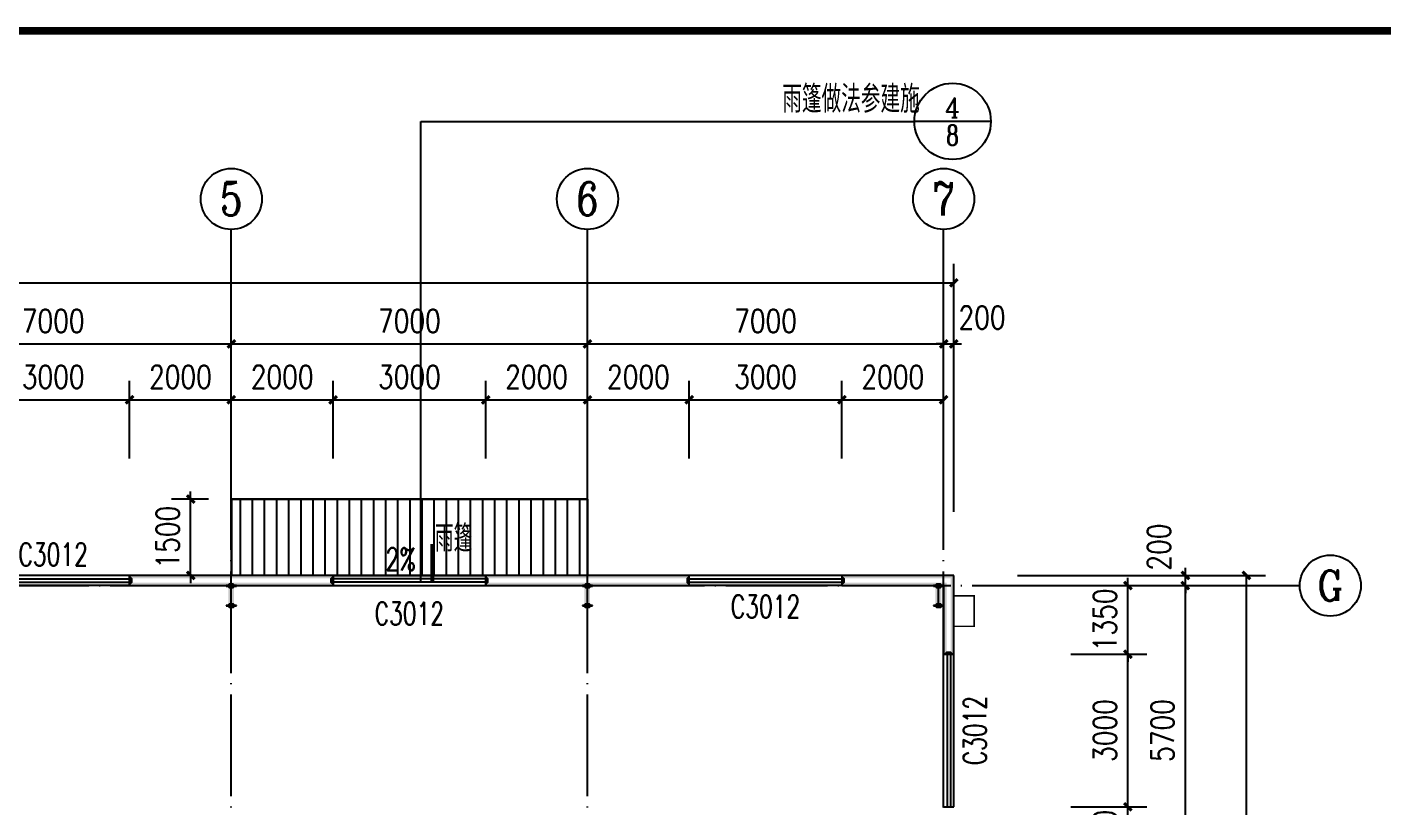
# Model space of a CAD drawing. Extents: x -21908402 to 2004492, y 83987 to 5079726.
# Drawn here: x 1857278 to 1883923, y 319235 to 334562 of the extents above; entities that cross this region are included whole.
import ezdxf
from ezdxf.enums import TextEntityAlignment as Align

# ---------------------------------------------------------------- set-up
doc = ezdxf.new("R2010")
doc.units = 0
doc.header["$LTSCALE"] = 1000
doc.linetypes.add('DOTE', pattern=[2.42, 2, -0.2, 0.02, -0.2])
doc.layers.get('0').update_dxf_attribs({"linetype": 'CONTINUOUS'})
doc.layers.get('DEFPOINTS').update_dxf_attribs({"linetype": 'CONTINUOUS'})
for name, color, linetype in [('AXIS', 3, 'CONTINUOUS'), ('AXIS_TEXT', 7, 'CONTINUOUS'), ('COLUMN', 9, 'CONTINUOUS'), ('DIM_IDEN', 3, 'CONTINUOUS'), ('DIM_SYMB', 3, 'CONTINUOUS'), ('DOTE', 1, 'DOTE'), ('PUB_DIM', 3, 'CONTINUOUS'), ('PUB_TEXT', 7, 'CONTINUOUS'), ('PUB_TITLE', 4, 'CONTINUOUS'), ('PUB_WALL', 9, 'CONTINUOUS'), ('WALL', 6, 'CONTINUOUS'), ('WINDOW', 94, 'CONTINUOUS'), ('WINDOW_TEXT', 7, 'CONTINUOUS')]:
    doc.layers.add(name, color=color, linetype=linetype)
doc.styles.add('_TCH_AXIS', font='COMPLEX', dxfattribs={"bigfont": 'GBCBIG'})
doc.styles.add('_TCH_DIM', font='SIMPLEX', dxfattribs={"bigfont": 'GBCBIG'})
doc.styles.add('_TCH_LABEL', font='COMPLEX', dxfattribs={"bigfont": 'GBCBIG'})
doc.styles.add('_TCH_WINDOW', font='SIMPLEX', dxfattribs={"bigfont": 'GBCBIG'})
doc.styles.add('COMPLEX', font='COMPLEX')
doc.styles.add('DIM_FONT', font='simplex.shx', dxfattribs={"width": 0.8})
doc.styles.get("Standard").update_dxf_attribs({"font": 'tssdeng.shx', "width": 0.7, "bigfont": 'hztxt.shx'})
doc.dimstyles.new('DIMN150', dxfattribs={"dimscale": 1.5, "dimtxt": 300, "dimasz": 100, "dimexe": 250, "dimexo": 300, "dimgap": 150, "dimtad": 1, "dimdec": 0, "dimzin": 0, "dimtxsty": 'DIM_FONT', "dimblk": 'ARCHTICK', "dimcen": 0.09, "dimclrt": 7, "dimazin": 3, "dimtfac": 1, "dimtdec": 0, "dimtix": 1, "dimtmove": 0, "dimatfit": 3, "dimtolj": 1, "dimtzin": 0})

# ---------------------------------------------------------------- blocks, each defined once
blk = doc.blocks.new('_ARCHTICK')
at = {"color": 0, "linetype": 'BYBLOCK', "const_width": 0.4}
blk.add_lwpolyline([(-0.5, -0.5), (0.5, 0.5)], dxfattribs=at)
blk = doc.blocks.new('*D179')
at = {"layer": 'DEFPOINTS', "color": 0}
for p in [(1860492, 325285), (1861293, 325285), (1861293, 323785)]:
    blk.add_point(p, dxfattribs=at)
at = {"layer": 'PUB_DIM', "color": 0}
for p, q in [((1860492, 325285), (1860492, 325435)), ((1860843, 325285), (1860117, 325285)), ((1860492, 323785), (1860492, 325285)), ((1860843, 323785), (1860117, 323785)), ((1860492, 323785), (1860492, 323635))]:
    blk.add_line(p, q, dxfattribs=at)
at = {"layer": 'PUB_DIM', "color": 0, "xscale": 150, "yscale": 150, "zscale": 150}
for p, rotation in [((1860492, 325285), 270), ((1860492, 323785), 90)]:
    blk.add_blockref('_ARCHTICK', p, dxfattribs=dict(at, rotation=rotation))
at = {"layer": 'PUB_DIM', "color": 7, "insert": (1860042, 324535), "char_height": 450, "attachment_point": 5, "rotation": 90, "style": 'DIM_FONT'}
blk.add_mtext('\\A1;1500', dxfattribs=at)
blk = doc.blocks.new('*D232')
at = {"layer": 'DEFPOINTS', "color": 0}
for p in [(1877341, 319235), (1878910, 319235), (1877341, 317885)]:
    blk.add_point(p, dxfattribs=at)
at = {"layer": 'PUB_DIM', "color": 0}
for p, q in [((1877791, 319235), (1879285, 319235)), ((1878910, 319235), (1878910, 319385)), ((1878910, 317885), (1878910, 319235)), ((1877791, 317885), (1879285, 317885)), ((1878910, 317885), (1878910, 317735))]:
    blk.add_line(p, q, dxfattribs=at)
at = {"layer": 'PUB_DIM', "color": 0, "xscale": 150, "yscale": 150, "zscale": 150}
for p, rotation in [((1878910, 319235), 270), ((1878910, 317885), 90)]:
    blk.add_blockref('_ARCHTICK', p, dxfattribs=dict(at, rotation=rotation))
at = {"layer": 'PUB_DIM', "color": 7, "insert": (1878460, 318560), "char_height": 450, "attachment_point": 5, "rotation": 90, "style": 'DIM_FONT'}
blk.add_mtext('\\A1;1350', dxfattribs=at)
blk = doc.blocks.new('*D233')
at = {"layer": 'DEFPOINTS', "color": 0}
for p in [(1877341, 322235), (1878910, 322235), (1877341, 319235)]:
    blk.add_point(p, dxfattribs=at)
at = {"layer": 'PUB_DIM', "color": 0}
for p, q in [((1877791, 322235), (1879285, 322235)), ((1878910, 319235), (1878910, 322235)), ((1877791, 319235), (1879285, 319235))]:
    blk.add_line(p, q, dxfattribs=at)
at = {"layer": 'PUB_DIM', "color": 0, "xscale": 150, "yscale": 150, "zscale": 150}
for p, rotation in [((1878910, 322235), 90), ((1878910, 319235), 270)]:
    blk.add_blockref('_ARCHTICK', p, dxfattribs=dict(at, rotation=rotation))
at = {"layer": 'PUB_DIM', "color": 7, "insert": (1878460, 320735), "char_height": 450, "attachment_point": 5, "rotation": 90, "style": 'DIM_FONT'}
blk.add_mtext('\\A1;3000', dxfattribs=at)
blk = doc.blocks.new('*D234')
at = {"layer": 'DEFPOINTS', "color": 0}
for p in [(1877341, 323585), (1878910, 323585), (1877341, 322235)]:
    blk.add_point(p, dxfattribs=at)
at = {"layer": 'PUB_DIM', "color": 0}
for p, q in [((1877791, 323585), (1879285, 323585)), ((1878910, 323585), (1878910, 323735)), ((1878910, 322235), (1878910, 323585)), ((1877791, 322235), (1879285, 322235)), ((1878910, 322235), (1878910, 322085))]:
    blk.add_line(p, q, dxfattribs=at)
at = {"layer": 'PUB_DIM', "color": 0, "xscale": 150, "yscale": 150, "zscale": 150}
for p, rotation in [((1878910, 323585), 270), ((1878910, 322235), 90)]:
    blk.add_blockref('_ARCHTICK', p, dxfattribs=dict(at, rotation=rotation))
at = {"layer": 'PUB_DIM', "color": 7, "insert": (1878460, 322910), "char_height": 450, "attachment_point": 5, "rotation": 90, "style": 'DIM_FONT'}
blk.add_mtext('\\A1;1350', dxfattribs=at)
blk = doc.blocks.new('*D235')
at = {"layer": 'DEFPOINTS', "color": 0}
for p in [(1875291, 327236), (1873291, 325635), (1875291, 325635)]:
    blk.add_point(p, dxfattribs=at)
at = {"layer": 'PUB_DIM', "color": 0}
for p, q in [((1873291, 326085), (1873291, 327611)), ((1875291, 326085), (1875291, 327611)), ((1873291, 327236), (1875291, 327236))]:
    blk.add_line(p, q, dxfattribs=at)
at = {"layer": 'PUB_DIM', "color": 0, "xscale": 150, "yscale": 150, "zscale": 150, "rotation": 180}
blk.add_blockref('_ARCHTICK', (1873291, 327236), dxfattribs=at)
at = {"layer": 'PUB_DIM', "color": 0, "xscale": 150, "yscale": 150, "zscale": 150}
blk.add_blockref('_ARCHTICK', (1875291, 327236), dxfattribs=at)
at = {"layer": 'PUB_DIM', "color": 7, "insert": (1874291, 327686), "char_height": 450, "attachment_point": 5, "style": 'DIM_FONT'}
blk.add_mtext('\\A1;2000', dxfattribs=at)
blk = doc.blocks.new('*D236')
at = {"layer": 'DEFPOINTS', "color": 0}
for p in [(1873291, 327236), (1870291, 325635), (1873291, 325635)]:
    blk.add_point(p, dxfattribs=at)
at = {"layer": 'PUB_DIM', "color": 0}
for p, q in [((1870291, 326085), (1870291, 327611)), ((1873291, 326085), (1873291, 327611)), ((1870291, 327236), (1873291, 327236))]:
    blk.add_line(p, q, dxfattribs=at)
at = {"layer": 'PUB_DIM', "color": 0, "xscale": 150, "yscale": 150, "zscale": 150, "rotation": 180}
blk.add_blockref('_ARCHTICK', (1870291, 327236), dxfattribs=at)
at = {"layer": 'PUB_DIM', "color": 0, "xscale": 150, "yscale": 150, "zscale": 150}
blk.add_blockref('_ARCHTICK', (1873291, 327236), dxfattribs=at)
at = {"layer": 'PUB_DIM', "color": 7, "insert": (1871791, 327686), "char_height": 450, "attachment_point": 5, "style": 'DIM_FONT'}
blk.add_mtext('\\A1;3000', dxfattribs=at)
blk = doc.blocks.new('*D237')
at = {"layer": 'DEFPOINTS', "color": 0}
for p in [(1870291, 327236), (1868291, 325635), (1870291, 325635)]:
    blk.add_point(p, dxfattribs=at)
at = {"layer": 'PUB_DIM', "color": 0}
for p, q in [((1868291, 326085), (1868291, 327611)), ((1870291, 326085), (1870291, 327611)), ((1868291, 327236), (1870291, 327236))]:
    blk.add_line(p, q, dxfattribs=at)
at = {"layer": 'PUB_DIM', "color": 0, "xscale": 150, "yscale": 150, "zscale": 150, "rotation": 180}
blk.add_blockref('_ARCHTICK', (1868291, 327236), dxfattribs=at)
at = {"layer": 'PUB_DIM', "color": 0, "xscale": 150, "yscale": 150, "zscale": 150}
blk.add_blockref('_ARCHTICK', (1870291, 327236), dxfattribs=at)
at = {"layer": 'PUB_DIM', "color": 7, "insert": (1869291, 327686), "char_height": 450, "attachment_point": 5, "style": 'DIM_FONT'}
blk.add_mtext('\\A1;2000', dxfattribs=at)
blk = doc.blocks.new('*D238')
at = {"layer": 'DEFPOINTS', "color": 0}
for p in [(1868291, 327236), (1866291, 325635), (1868291, 325635)]:
    blk.add_point(p, dxfattribs=at)
at = {"layer": 'PUB_DIM', "color": 0}
for p, q in [((1866291, 326085), (1866291, 327611)), ((1868291, 326085), (1868291, 327611)), ((1866291, 327236), (1868291, 327236))]:
    blk.add_line(p, q, dxfattribs=at)
at = {"layer": 'PUB_DIM', "color": 0, "xscale": 150, "yscale": 150, "zscale": 150, "rotation": 180}
blk.add_blockref('_ARCHTICK', (1866291, 327236), dxfattribs=at)
at = {"layer": 'PUB_DIM', "color": 0, "xscale": 150, "yscale": 150, "zscale": 150}
blk.add_blockref('_ARCHTICK', (1868291, 327236), dxfattribs=at)
at = {"layer": 'PUB_DIM', "color": 7, "insert": (1867291, 327686), "char_height": 450, "attachment_point": 5, "style": 'DIM_FONT'}
blk.add_mtext('\\A1;2000', dxfattribs=at)
blk = doc.blocks.new('*D239')
at = {"layer": 'DEFPOINTS', "color": 0}
for p in [(1866291, 327236), (1863291, 325635), (1866291, 325635)]:
    blk.add_point(p, dxfattribs=at)
at = {"layer": 'PUB_DIM', "color": 0}
for p, q in [((1863291, 326085), (1863291, 327611)), ((1866291, 326085), (1866291, 327611)), ((1863291, 327236), (1866291, 327236))]:
    blk.add_line(p, q, dxfattribs=at)
at = {"layer": 'PUB_DIM', "color": 0, "xscale": 150, "yscale": 150, "zscale": 150, "rotation": 180}
blk.add_blockref('_ARCHTICK', (1863291, 327236), dxfattribs=at)
at = {"layer": 'PUB_DIM', "color": 0, "xscale": 150, "yscale": 150, "zscale": 150}
blk.add_blockref('_ARCHTICK', (1866291, 327236), dxfattribs=at)
at = {"layer": 'PUB_DIM', "color": 7, "insert": (1864791, 327686), "char_height": 450, "attachment_point": 5, "style": 'DIM_FONT'}
blk.add_mtext('\\A1;3000', dxfattribs=at)
blk = doc.blocks.new('*D240')
at = {"layer": 'DEFPOINTS', "color": 0}
for p in [(1863291, 327236), (1861291, 325635), (1863291, 325635)]:
    blk.add_point(p, dxfattribs=at)
at = {"layer": 'PUB_DIM', "color": 0}
for p, q in [((1861291, 326085), (1861291, 327611)), ((1863291, 326085), (1863291, 327611)), ((1861291, 327236), (1863291, 327236))]:
    blk.add_line(p, q, dxfattribs=at)
at = {"layer": 'PUB_DIM', "color": 0, "xscale": 150, "yscale": 150, "zscale": 150, "rotation": 180}
blk.add_blockref('_ARCHTICK', (1861291, 327236), dxfattribs=at)
at = {"layer": 'PUB_DIM', "color": 0, "xscale": 150, "yscale": 150, "zscale": 150}
blk.add_blockref('_ARCHTICK', (1863291, 327236), dxfattribs=at)
at = {"layer": 'PUB_DIM', "color": 7, "insert": (1862291, 327686), "char_height": 450, "attachment_point": 5, "style": 'DIM_FONT'}
blk.add_mtext('\\A1;2000', dxfattribs=at)
blk = doc.blocks.new('*D241')
at = {"layer": 'DEFPOINTS', "color": 0}
for p in [(1861291, 327236), (1859291, 325635), (1861291, 325635)]:
    blk.add_point(p, dxfattribs=at)
at = {"layer": 'PUB_DIM', "color": 0}
for p, q in [((1859291, 326085), (1859291, 327611)), ((1861291, 326085), (1861291, 327611)), ((1859291, 327236), (1861291, 327236))]:
    blk.add_line(p, q, dxfattribs=at)
at = {"layer": 'PUB_DIM', "color": 0, "xscale": 150, "yscale": 150, "zscale": 150, "rotation": 180}
blk.add_blockref('_ARCHTICK', (1859291, 327236), dxfattribs=at)
at = {"layer": 'PUB_DIM', "color": 0, "xscale": 150, "yscale": 150, "zscale": 150}
blk.add_blockref('_ARCHTICK', (1861291, 327236), dxfattribs=at)
at = {"layer": 'PUB_DIM', "color": 7, "insert": (1860291, 327686), "char_height": 450, "attachment_point": 5, "style": 'DIM_FONT'}
blk.add_mtext('\\A1;2000', dxfattribs=at)
blk = doc.blocks.new('*D242')
at = {"layer": 'DEFPOINTS', "color": 0}
for p in [(1859291, 327236), (1856291, 325635), (1859291, 325635)]:
    blk.add_point(p, dxfattribs=at)
at = {"layer": 'PUB_DIM', "color": 0}
for p, q in [((1856291, 326085), (1856291, 327611)), ((1859291, 326085), (1859291, 327611)), ((1856291, 327236), (1859291, 327236))]:
    blk.add_line(p, q, dxfattribs=at)
at = {"layer": 'PUB_DIM', "color": 0, "xscale": 150, "yscale": 150, "zscale": 150, "rotation": 180}
blk.add_blockref('_ARCHTICK', (1856291, 327236), dxfattribs=at)
at = {"layer": 'PUB_DIM', "color": 0, "xscale": 150, "yscale": 150, "zscale": 150}
blk.add_blockref('_ARCHTICK', (1859291, 327236), dxfattribs=at)
at = {"layer": 'PUB_DIM', "color": 7, "insert": (1857791, 327686), "char_height": 450, "attachment_point": 5, "style": 'DIM_FONT'}
blk.add_mtext('\\A1;3000', dxfattribs=at)
blk = doc.blocks.new('*D268')
at = {"layer": 'AXIS', "color": 0}
for p, q in [((1876741, 323585), (1880416, 323585)), ((1880041, 317885), (1880041, 323585)), ((1876741, 317885), (1880416, 317885))]:
    blk.add_line(p, q, dxfattribs=at)
at = {"layer": 'DEFPOINTS', "color": 0}
for p in [(1876291, 323585), (1880041, 323585), (1876291, 317885)]:
    blk.add_point(p, dxfattribs=at)
at = {"layer": 'AXIS', "color": 0, "xscale": 150, "yscale": 150, "zscale": 150}
for p, rotation in [((1880041, 323585), 90), ((1880041, 317885), 270)]:
    blk.add_blockref('_ARCHTICK', p, dxfattribs=dict(at, rotation=rotation))
at = {"layer": 'AXIS', "color": 7, "insert": (1879591, 320735), "char_height": 450, "attachment_point": 5, "rotation": 90, "style": 'DIM_FONT'}
blk.add_mtext('\\A1;5700', dxfattribs=at)
blk = doc.blocks.new('*D269')
at = {"layer": 'AXIS', "color": 0}
for p, q in [((1876741, 323785), (1880416, 323785)), ((1880041, 323785), (1880041, 323935)), ((1880041, 323585), (1880041, 323785)), ((1876741, 323585), (1880416, 323585)), ((1880041, 323585), (1880041, 323435))]:
    blk.add_line(p, q, dxfattribs=at)
at = {"layer": 'DEFPOINTS', "color": 0}
for p in [(1876291, 323785), (1880041, 323785), (1876291, 323585)]:
    blk.add_point(p, dxfattribs=at)
at = {"layer": 'AXIS', "color": 0, "xscale": 150, "yscale": 150, "zscale": 150}
for p, rotation in [((1880041, 323785), 270), ((1880041, 323585), 90)]:
    blk.add_blockref('_ARCHTICK', p, dxfattribs=dict(at, rotation=rotation))
at = {"layer": 'AXIS', "color": 7, "insert": (1879523, 324340), "char_height": 450, "attachment_point": 5, "rotation": 90, "style": 'DIM_FONT'}
blk.add_mtext('\\A1;200', dxfattribs=at)
blk = doc.blocks.new('*D270')
at = {"layer": 'AXIS', "color": 0}
for p, q in [((1876741, 323785), (1881616, 323785)), ((1881241, 288785), (1881241, 323785)), ((1876741, 288785), (1881616, 288785))]:
    blk.add_line(p, q, dxfattribs=at)
at = {"layer": 'DEFPOINTS', "color": 0}
for p in [(1876291, 323785), (1881241, 323785), (1876291, 288785)]:
    blk.add_point(p, dxfattribs=at)
at = {"layer": 'AXIS', "color": 0, "xscale": 150, "yscale": 150, "zscale": 150}
for p, rotation in [((1881241, 323785), 90), ((1881241, 288785), 270)]:
    blk.add_blockref('_ARCHTICK', p, dxfattribs=dict(at, rotation=rotation))
at = {"layer": 'AXIS', "color": 7, "insert": (1880791, 306285), "char_height": 450, "attachment_point": 5, "rotation": 90, "style": 'DIM_FONT'}
blk.add_mtext('\\A1;35000', dxfattribs=at)
blk = doc.blocks.new('*D275')
at = {"layer": 'AXIS', "color": 0}
for p, q in [((1854291, 325035), (1854291, 328710)), ((1861291, 325035), (1861291, 328710)), ((1854291, 328335), (1861291, 328335))]:
    blk.add_line(p, q, dxfattribs=at)
at = {"layer": 'DEFPOINTS', "color": 0}
for p in [(1861291, 328335), (1854291, 324585), (1861291, 324585)]:
    blk.add_point(p, dxfattribs=at)
at = {"layer": 'AXIS', "color": 0, "xscale": 150, "yscale": 150, "zscale": 150, "rotation": 180}
blk.add_blockref('_ARCHTICK', (1854291, 328335), dxfattribs=at)
at = {"layer": 'AXIS', "color": 0, "xscale": 150, "yscale": 150, "zscale": 150}
blk.add_blockref('_ARCHTICK', (1861291, 328335), dxfattribs=at)
at = {"layer": 'AXIS', "color": 7, "insert": (1857791, 328785), "char_height": 450, "attachment_point": 5, "style": 'DIM_FONT'}
blk.add_mtext('\\A1;7000', dxfattribs=at)
blk = doc.blocks.new('*D276')
at = {"layer": 'AXIS', "color": 0}
for p, q in [((1861291, 325035), (1861291, 328710)), ((1868291, 325035), (1868291, 328710)), ((1861291, 328335), (1868291, 328335))]:
    blk.add_line(p, q, dxfattribs=at)
at = {"layer": 'DEFPOINTS', "color": 0}
for p in [(1868291, 328335), (1861291, 324585), (1868291, 324585)]:
    blk.add_point(p, dxfattribs=at)
at = {"layer": 'AXIS', "color": 0, "xscale": 150, "yscale": 150, "zscale": 150, "rotation": 180}
blk.add_blockref('_ARCHTICK', (1861291, 328335), dxfattribs=at)
at = {"layer": 'AXIS', "color": 0, "xscale": 150, "yscale": 150, "zscale": 150}
blk.add_blockref('_ARCHTICK', (1868291, 328335), dxfattribs=at)
at = {"layer": 'AXIS', "color": 7, "insert": (1864791, 328785), "char_height": 450, "attachment_point": 5, "style": 'DIM_FONT'}
blk.add_mtext('\\A1;7000', dxfattribs=at)
blk = doc.blocks.new('*D277')
at = {"layer": 'AXIS', "color": 0}
for p, q in [((1868291, 325035), (1868291, 328710)), ((1875291, 325035), (1875291, 328710)), ((1868291, 328335), (1875291, 328335))]:
    blk.add_line(p, q, dxfattribs=at)
at = {"layer": 'DEFPOINTS', "color": 0}
for p in [(1875291, 328335), (1868291, 324585), (1875291, 324585)]:
    blk.add_point(p, dxfattribs=at)
at = {"layer": 'AXIS', "color": 0, "xscale": 150, "yscale": 150, "zscale": 150, "rotation": 180}
blk.add_blockref('_ARCHTICK', (1868291, 328335), dxfattribs=at)
at = {"layer": 'AXIS', "color": 0, "xscale": 150, "yscale": 150, "zscale": 150}
blk.add_blockref('_ARCHTICK', (1875291, 328335), dxfattribs=at)
at = {"layer": 'AXIS', "color": 7, "insert": (1871791, 328785), "char_height": 450, "attachment_point": 5, "style": 'DIM_FONT'}
blk.add_mtext('\\A1;7000', dxfattribs=at)
blk = doc.blocks.new('*D278')
at = {"layer": 'AXIS', "color": 0}
for p, q in [((1875291, 325035), (1875291, 328710)), ((1875491, 325035), (1875491, 328710)), ((1875291, 328335), (1875141, 328335)), ((1875291, 328335), (1875491, 328335)), ((1875491, 328335), (1875641, 328335))]:
    blk.add_line(p, q, dxfattribs=at)
at = {"layer": 'DEFPOINTS', "color": 0}
for p in [(1875491, 328335), (1875291, 324585), (1875491, 324585)]:
    blk.add_point(p, dxfattribs=at)
at = {"layer": 'AXIS', "color": 0, "xscale": 150, "yscale": 150, "zscale": 150}
blk.add_blockref('_ARCHTICK', (1875291, 328335), dxfattribs=at)
at = {"layer": 'AXIS', "color": 0, "xscale": 150, "yscale": 150, "zscale": 150, "rotation": 180}
blk.add_blockref('_ARCHTICK', (1875491, 328335), dxfattribs=at)
at = {"layer": 'AXIS', "color": 7, "insert": (1876046, 328852), "char_height": 450, "attachment_point": 5, "style": 'DIM_FONT'}
blk.add_mtext('\\A1;200', dxfattribs=at)
blk = doc.blocks.new('*D279')
at = {"layer": 'AXIS', "color": 0}
for p, q in [((1833091, 325035), (1833091, 329910)), ((1875491, 325035), (1875491, 329910)), ((1833091, 329535), (1875491, 329535))]:
    blk.add_line(p, q, dxfattribs=at)
at = {"layer": 'DEFPOINTS', "color": 0}
for p in [(1875491, 329535), (1833091, 324585), (1875491, 324585)]:
    blk.add_point(p, dxfattribs=at)
at = {"layer": 'AXIS', "color": 0, "xscale": 150, "yscale": 150, "zscale": 150, "rotation": 180}
blk.add_blockref('_ARCHTICK', (1833091, 329535), dxfattribs=at)
at = {"layer": 'AXIS', "color": 0, "xscale": 150, "yscale": 150, "zscale": 150}
blk.add_blockref('_ARCHTICK', (1875491, 329535), dxfattribs=at)
at = {"layer": 'AXIS', "color": 7, "insert": (1854291, 329985), "char_height": 450, "attachment_point": 5, "style": 'DIM_FONT'}
blk.add_mtext('\\A1;42400', dxfattribs=at)
blk = doc.blocks.new('_AXISO')
blk.add_circle((0, 0), 0.5)
at = {"layer": 'AXIS_TEXT', "style": 'COMPLEX', "width": 1.041667}
blk.add_attdef('A', text='', height=0.56, dxfattribs=at).set_placement((-0.25, -0.28), (0.25, -0.28), align=Align.FIT)
blk = doc.blocks.new('$WINLIB2D$00000001')
at = {"color": 0}
for points in [[(-0.5, 0.5), (-0.5, -0.5)], [(-0.5, 0.5), (0.5, 0.5)], [(0.5, -0.5), (0.5, 0.5)], [(0.5, 0.1667), (-0.5, 0.1667)], [(0.5, -0.1667), (-0.5, -0.1667)], [(-0.5, -0.5), (0.5, -0.5)]]:
    blk.add_lwpolyline(points, dxfattribs=at)

msp = doc.modelspace()

# ---------------------------------------------------------------- hatches: boundary and pattern name
h = msp.add_hatch()
h.set_pattern_fill('ANSI31', color=252, scale=150, angle=225, style=0)
h.set_pattern_definition([(270, (21002.08, 0), (238.125, -6e-14), [])])
h.paths.add_polyline_path([(1861293.1, 325284.7), (1868291, 325284.7), (1868291, 323784.7), (1861293.1, 323784.7)])
at = {"layer": 'COLUMN'}
for points in [[(1861191, 323584.7), (1861191, 323574.7), (1861251, 323634.7), (1861251, 323524.7)], [(1861191, 323574.7), (1861278.8, 323574.7), (1861303.7, 323634.7), (1861251, 323634.7)], [(1861391, 323584.7), (1861191, 323584.7), (1861251, 323524.7), (1861331, 323524.7)], [(1861289.8, 323569.7), (1861294.8, 323574.7), (1861270, 323634.7), (1861229.8, 323594.5)], [(1861289.8, 323199.7), (1861289.8, 323569.7), (1861229.8, 323594.5), (1861229.8, 323174.8)], [(1861294.8, 323574.7), (1861391, 323574.7), (1861331, 323634.7), (1861270, 323634.7)], [(1861278.8, 323574.7), (1861283.8, 323569.7), (1861343.8, 323594.5), (1861303.7, 323634.7)], [(1861283.8, 323569.7), (1861283.8, 323199.7), (1861343.8, 323174.8), (1861343.8, 323594.5)], [(1861391, 323574.7), (1861391, 323584.7), (1861331, 323524.7), (1861331, 323634.7)], [(1868191, 323584.7), (1868191, 323574.7), (1868251, 323634.7), (1868251, 323524.7)], [(1868191, 323574.7), (1868278.8, 323574.7), (1868303.7, 323634.7), (1868251, 323634.7)], [(1868391, 323584.7), (1868191, 323584.7), (1868251, 323524.7), (1868331, 323524.7)], [(1868289.8, 323569.7), (1868294.8, 323574.7), (1868270, 323634.7), (1868229.8, 323594.5)], [(1868289.8, 323199.7), (1868289.8, 323569.7), (1868229.8, 323594.5), (1868229.8, 323174.8)], [(1868294.8, 323574.7), (1868391, 323574.7), (1868331, 323634.7), (1868270, 323634.7)], [(1868278.8, 323574.7), (1868283.8, 323569.7), (1868343.8, 323594.5), (1868303.7, 323634.7)], [(1868283.8, 323569.7), (1868283.8, 323199.7), (1868343.8, 323174.8), (1868343.8, 323594.5)], [(1868391, 323574.7), (1868391, 323584.7), (1868331, 323524.7), (1868331, 323634.7)], [(1875091, 323584.7), (1875091, 323574.7), (1875151, 323634.7), (1875151, 323524.7)], [(1875091, 323574.7), (1875178.8, 323574.7), (1875203.7, 323634.7), (1875151, 323634.7)], [(1875291, 323584.7), (1875091, 323584.7), (1875151, 323524.7), (1875231, 323524.7)], [(1875189.8, 323569.7), (1875194.8, 323574.7), (1875170, 323634.7), (1875129.8, 323594.5)], [(1875189.8, 323199.7), (1875189.8, 323569.7), (1875129.8, 323594.5), (1875129.8, 323174.8)], [(1875194.8, 323574.7), (1875291, 323574.7), (1875231, 323634.7), (1875170, 323634.7)], [(1875178.8, 323574.7), (1875183.8, 323569.7), (1875243.8, 323594.5), (1875203.7, 323634.7)], [(1875183.8, 323569.7), (1875183.8, 323199.7), (1875243.8, 323174.8), (1875243.8, 323594.5)], [(1875291, 323574.7), (1875291, 323584.7), (1875231, 323524.7), (1875231, 323634.7)], [(1861191, 323184.7), (1861391, 323184.7), (1861331, 323244.7), (1861251, 323244.7)], [(1861191, 323194.7), (1861191, 323184.7), (1861251, 323244.7), (1861251, 323134.7)], [(1861391, 323184.7), (1861391, 323194.7), (1861331, 323134.7), (1861331, 323244.7)], [(1868191, 323184.7), (1868391, 323184.7), (1868331, 323244.7), (1868251, 323244.7)], [(1868191, 323194.7), (1868191, 323184.7), (1868251, 323244.7), (1868251, 323134.7)], [(1868391, 323184.7), (1868391, 323194.7), (1868331, 323134.7), (1868331, 323244.7)], [(1875091, 323184.7), (1875291, 323184.7), (1875231, 323244.7), (1875151, 323244.7)], [(1875091, 323194.7), (1875091, 323184.7), (1875151, 323244.7), (1875151, 323134.7)], [(1875291, 323184.7), (1875291, 323194.7), (1875231, 323134.7), (1875231, 323244.7)], [(1861278.8, 323194.7), (1861191, 323194.7), (1861251, 323134.7), (1861303.7, 323134.7)], [(1861294.8, 323194.7), (1861289.8, 323199.7), (1861229.8, 323174.8), (1861270, 323134.7)], [(1861391, 323194.7), (1861294.8, 323194.7), (1861270, 323134.7), (1861331, 323134.7)], [(1861283.8, 323199.7), (1861278.8, 323194.7), (1861303.7, 323134.7), (1861343.8, 323174.8)], [(1868278.8, 323194.7), (1868191, 323194.7), (1868251, 323134.7), (1868303.7, 323134.7)], [(1868294.8, 323194.7), (1868289.8, 323199.7), (1868229.8, 323174.8), (1868270, 323134.7)], [(1868391, 323194.7), (1868294.8, 323194.7), (1868270, 323134.7), (1868331, 323134.7)], [(1868283.8, 323199.7), (1868278.8, 323194.7), (1868303.7, 323134.7), (1868343.8, 323174.8)], [(1875178.8, 323194.7), (1875091, 323194.7), (1875151, 323134.7), (1875203.7, 323134.7)], [(1875194.8, 323194.7), (1875189.8, 323199.7), (1875129.8, 323174.8), (1875170, 323134.7)], [(1875291, 323194.7), (1875194.8, 323194.7), (1875170, 323134.7), (1875231, 323134.7)], [(1875183.8, 323199.7), (1875178.8, 323194.7), (1875203.7, 323134.7), (1875243.8, 323174.8)]]:
    msp.add_hatch(color=256, dxfattribs=at).paths.add_polyline_path(points)
at = {"layer": 'PUB_WALL'}
for points in [[(1861288.9, 323784.7), (1859291, 323784.7), (1859351, 323724.7), (1861288.9, 323724.7)], [(1859291, 323784.7), (1859291, 323584.7), (1859351, 323644.7), (1859351, 323724.7)], [(1863290.5, 323784.7), (1861288.9, 323784.7), (1861288.9, 323724.7), (1863230.5, 323724.7)], [(1863290.5, 323584.7), (1863290.5, 323784.7), (1863230.5, 323724.7), (1863230.5, 323644.7)], [(1868288.9, 323784.7), (1866290.5, 323784.7), (1866350.5, 323724.7), (1868288.9, 323724.7)], [(1866290.5, 323784.7), (1866290.5, 323584.7), (1866350.5, 323644.7), (1866350.5, 323724.7)], [(1870291, 323784.7), (1868288.9, 323784.7), (1868288.9, 323724.7), (1870231, 323724.7)], [(1870291, 323584.7), (1870291, 323784.7), (1870231, 323724.7), (1870231, 323644.7)], [(1875491, 323784.7), (1873291, 323784.7), (1873351, 323724.7), (1875431, 323724.7)], [(1873291, 323784.7), (1873291, 323584.7), (1873351, 323644.7), (1873351, 323724.7)], [(1875491, 322234.7), (1875491, 323784.7), (1875431, 323724.7), (1875431, 322294.7)], [(1859291, 323584.7), (1861288.9, 323584.7), (1861288.9, 323644.7), (1859351, 323644.7)], [(1861288.9, 323584.7), (1863290.5, 323584.7), (1863230.5, 323644.7), (1861288.9, 323644.7)], [(1866290.5, 323584.7), (1868288.9, 323584.7), (1868288.9, 323644.7), (1866350.5, 323644.7)], [(1868288.9, 323584.7), (1870291, 323584.7), (1870231, 323644.7), (1868288.9, 323644.7)], [(1873291, 323584.7), (1875291, 323584.7), (1875351, 323644.7), (1873351, 323644.7)], [(1875291, 323584.7), (1875291, 322234.7), (1875351, 322294.7), (1875351, 323644.7)], [(1875291, 322234.7), (1875491, 322234.7), (1875431, 322294.7), (1875351, 322294.7)]]:
    msp.add_hatch(color=256, dxfattribs=at).paths.add_polyline_path(points)

# ---------------------------------------------------------------- linework, layer by layer
msp.add_lwpolyline([(1868291, 323784.7), (1868291, 325284.7), (1861293.1, 325284.7), (1861293.1, 323784.7)])
msp.add_lwpolyline([(1861293.1, 325284.7), (1868291, 325284.7), (1868291, 323784.7), (1861293.1, 323784.7)], close=True)
at = {"color": 1, "const_width": 30}
msp.add_lwpolyline([(1875491, 322784.7), (1875891, 322784.7), (1875891, 323384.7), (1875491, 323384.7)], dxfattribs=at)
at = {"layer": 'AXIS'}
for p, q in [((1861291, 324584.7), (1861291, 330584.7)), ((1868291, 324584.7), (1868291, 330584.7)), ((1875291, 324584.7), (1875291, 330584.7)), ((1876291, 323584.7), (1882291, 323584.7))]:
    msp.add_line(p, q, dxfattribs=at)
at = {"layer": 'COLUMN'}
for p, q in [((1861391, 323584.7), (1861191, 323584.7)), ((1861191, 323584.7), (1861191, 323574.7)), ((1861191, 323574.7), (1861278.8, 323574.7)), ((1861278.8, 323574.7), (1861283.8, 323569.7)), ((1861283.8, 323569.7), (1861283.8, 323199.7)), ((1861289.8, 323569.7), (1861294.8, 323574.7)), ((1861289.8, 323199.7), (1861289.8, 323569.7)), ((1861294.8, 323574.7), (1861391, 323574.7)), ((1861391, 323574.7), (1861391, 323584.7)), ((1868391, 323584.7), (1868191, 323584.7)), ((1868191, 323584.7), (1868191, 323574.7)), ((1868191, 323574.7), (1868278.8, 323574.7)), ((1868278.8, 323574.7), (1868283.8, 323569.7)), ((1868283.8, 323569.7), (1868283.8, 323199.7)), ((1868289.8, 323569.7), (1868294.8, 323574.7)), ((1868289.8, 323199.7), (1868289.8, 323569.7)), ((1868294.8, 323574.7), (1868391, 323574.7)), ((1868391, 323574.7), (1868391, 323584.7)), ((1875291, 323584.7), (1875091, 323584.7)), ((1875091, 323584.7), (1875091, 323574.7)), ((1875091, 323574.7), (1875178.8, 323574.7)), ((1875178.8, 323574.7), (1875183.8, 323569.7)), ((1875183.8, 323569.7), (1875183.8, 323199.7)), ((1875189.8, 323569.7), (1875194.8, 323574.7)), ((1875189.8, 323199.7), (1875189.8, 323569.7)), ((1875194.8, 323574.7), (1875291, 323574.7)), ((1875291, 323574.7), (1875291, 323584.7)), ((1861278.8, 323194.7), (1861191, 323194.7)), ((1861191, 323194.7), (1861191, 323184.7)), ((1861191, 323184.7), (1861391, 323184.7)), ((1861283.8, 323199.7), (1861278.8, 323194.7)), ((1861294.8, 323194.7), (1861289.8, 323199.7)), ((1861391, 323194.7), (1861294.8, 323194.7)), ((1861391, 323184.7), (1861391, 323194.7)), ((1868278.8, 323194.7), (1868191, 323194.7)), ((1868191, 323194.7), (1868191, 323184.7)), ((1868191, 323184.7), (1868391, 323184.7)), ((1868283.8, 323199.7), (1868278.8, 323194.7)), ((1868294.8, 323194.7), (1868289.8, 323199.7)), ((1868391, 323194.7), (1868294.8, 323194.7)), ((1868391, 323184.7), (1868391, 323194.7)), ((1875178.8, 323194.7), (1875091, 323194.7)), ((1875091, 323194.7), (1875091, 323184.7)), ((1875091, 323184.7), (1875291, 323184.7)), ((1875183.8, 323199.7), (1875178.8, 323194.7)), ((1875194.8, 323194.7), (1875189.8, 323199.7)), ((1875291, 323194.7), (1875194.8, 323194.7)), ((1875291, 323184.7), (1875291, 323194.7))]:
    msp.add_line(p, q, dxfattribs=at)
at = {"layer": 'DIM_IDEN'}
for p, q in [((1865015.5, 332710), (1874717.3, 332710)), ((1865015.5, 323651.3), (1865015.5, 332710)), ((1876217.3, 332710), (1874717.3, 332710))]:
    msp.add_line(p, q, dxfattribs=at)
at = {"layer": 'DIM_IDEN', "const_width": 75}
msp.add_lwpolyline([(1865240.5, 323651.3), (1865240.5, 324401.3)], dxfattribs=at)
at = {"layer": 'DIM_IDEN'}
msp.add_circle((1875467.3, 332710), 750, dxfattribs=at)
at = {"layer": 'DIM_SYMB'}
msp.add_lwpolyline([(1864607.7, 324481.8, 0, 0, 0), (1864607.7, 324783.4, 120, 0, 0), (1864607.7, 325233.4, 0, 0, 0)], format="xyseb", dxfattribs=at)
at = {"layer": 'DOTE'}
for p, q in [((1861291, 287984.7), (1861291, 324584.7)), ((1868291, 287984.7), (1868291, 324584.7)), ((1875291, 287984.7), (1875291, 324584.7)), ((1832291, 323584.7), (1876291, 323584.7))]:
    msp.add_line(p, q, dxfattribs=at)
at = {"layer": 'PUB_TITLE', "const_width": 150}
msp.add_lwpolyline([(1815141.5, 274487.2), (1898991.5, 274487.2), (1898991.5, 334487.2), (1815141.5, 334487.2)], close=True, dxfattribs=at)
at = {"layer": 'WALL'}
for p, q in [((1861288.9, 323784.7), (1859291, 323784.7)), ((1859291, 323784.7), (1859291, 323584.7)), ((1863290.5, 323784.7), (1861288.9, 323784.7)), ((1863290.5, 323584.7), (1863290.5, 323784.7)), ((1868288.9, 323784.7), (1866290.5, 323784.7)), ((1866290.5, 323784.7), (1866290.5, 323584.7)), ((1870291, 323784.7), (1868288.9, 323784.7)), ((1870291, 323584.7), (1870291, 323784.7)), ((1875491, 323784.7), (1873291, 323784.7)), ((1873291, 323784.7), (1873291, 323584.7)), ((1875491, 322234.7), (1875491, 323784.7)), ((1859291, 323584.7), (1861191, 323584.7)), ((1861391, 323584.7), (1863290.5, 323584.7)), ((1866290.5, 323584.7), (1868191, 323584.7)), ((1868391, 323584.7), (1870291, 323584.7)), ((1873291, 323584.7), (1875091, 323584.7)), ((1875291, 323574.7), (1875291, 323194.7)), ((1875291, 323184.7), (1875291, 322234.7)), ((1875291, 322234.7), (1875491, 322234.7))]:
    msp.add_line(p, q, dxfattribs=at)

# ---------------------------------------------------------------- block references
at = {"layer": 'AXIS'}
ref = msp.add_blockref('_AXISO', (1861291, 331184.7), dxfattribs=dict(at, xscale=1200, yscale=1200, zscale=1200))
ref.add_attrib('A', '5', dxfattribs={"layer": 'AXIS_TEXT', "height": 657.6, "style": '_TCH_AXIS'}).set_placement((1861071.8, 330855.9), (1861510.2, 330855.9), align=Align.FIT)
ref = msp.add_blockref('_AXISO', (1868291, 331184.7), dxfattribs=dict(at, xscale=1200, yscale=1200, zscale=1200))
ref.add_attrib('A', '6', dxfattribs={"layer": 'AXIS_TEXT', "height": 657.6, "style": '_TCH_AXIS'}).set_placement((1868071.8, 330855.9), (1868510.2, 330855.9), align=Align.FIT)
ref = msp.add_blockref('_AXISO', (1875291, 331184.7), dxfattribs=dict(at, xscale=1200, yscale=1200, zscale=1200))
ref.add_attrib('A', '7', dxfattribs={"layer": 'AXIS_TEXT', "height": 657.6, "style": '_TCH_AXIS'}).set_placement((1875071.8, 330855.9), (1875510.2, 330855.9), align=Align.FIT)
ref = msp.add_blockref('_AXISO', (1882891, 323584.7), dxfattribs=dict(at, xscale=1200, yscale=1200, zscale=1200))
ref.add_attrib('A', 'G', dxfattribs={"layer": 'AXIS_TEXT', "height": 594.7, "style": '_TCH_AXIS'}).set_placement((1882636.1, 323287.3), (1883145.9, 323287.3), align=Align.FIT)
at = {"layer": 'WINDOW'}
ref = msp.add_blockref('$WINLIB2D$00000001', (1857791, 323684.7), dxfattribs=dict(at, xscale=3000, yscale=200, zscale=3000, rotation=180))
ref.add_attrib('A', 'C3012', (1857108.5, 323974), dxfattribs={"layer": 'WINDOW_TEXT', "height": 446.25, "style": '_TCH_WINDOW', "width": 0.705882})
ref = msp.add_blockref('$WINLIB2D$00000001', (1864790.5, 323684.7), dxfattribs=dict(at, xscale=-3000, yscale=-200, zscale=-3000, rotation=180))
ref.add_attrib('A', 'C3012', (1864108, 322811.5), dxfattribs={"layer": 'WINDOW_TEXT', "height": 446.25, "style": '_TCH_WINDOW', "width": 0.705882})
ref = msp.add_blockref('$WINLIB2D$00000001', (1871791, 323684.7), dxfattribs=dict(at, xscale=3000, yscale=-200, zscale=3000, rotation=180))
ref.add_attrib('A', 'C3012', (1871108.5, 322949), dxfattribs={"layer": 'WINDOW_TEXT', "height": 446.25, "style": '_TCH_WINDOW', "width": 0.705882})
ref = msp.add_blockref('$WINLIB2D$00000001', (1875391, 320734.7), dxfattribs=dict(at, xscale=3000, yscale=200, zscale=3000, rotation=90))
ref.add_attrib('A', 'C3012', (1876126.6, 320052.2), dxfattribs={"layer": 'WINDOW_TEXT', "height": 446.25, "rotation": 90, "style": '_TCH_WINDOW', "width": 0.705882})

# ---------------------------------------------------------------- texts
at = {"layer": 'PUB_TEXT', "style": '_TCH_LABEL'}
msp.add_text('雨篷做法参建施', height=536.17, dxfattribs=at).set_placement((1872119.1, 332878.7))
for s, height, p, p2 in [('4', 386.6, (1875320, 332787.4), (1875614.6, 332787.4)), ('8', 391.5, (1875336.8, 332240.2), (1875597.8, 332240.2))]:
    msp.add_text(s, height=height, dxfattribs=at).set_placement(p, p2, align=Align.FIT)
at = {"layer": 'PUB_TEXT', "width": 0.7}
msp.add_text('雨篷', height=525, dxfattribs=at).set_placement((1865292.9, 324250.4))
at = {"layer": 'PUB_TEXT', "style": '_TCH_DIM', "width": 0.705882}
msp.add_text('2%%%', height=446.25, dxfattribs=at).set_placement((1864322.7, 323878.1))

# ---------------------------------------------------------------- dimensions: what is measured, and where the dimension line sits
at = {"layer": 'AXIS'}
for p1, p2, distance, picture, middle in [((1833091, 324584.7), (1875491, 324584.7), 4950, '*D279', (1854291, 329984.7)), ((1854291, 324584.7), (1861291, 324584.7), 3750, '*D275', (1857791, 328784.7)), ((1861291, 324584.7), (1868291, 324584.7), 3750, '*D276', (1864791, 328784.7)), ((1868291, 324584.7), (1875291, 324584.7), 3750, '*D277', (1871791, 328784.7)), ((1876291, 288784.7), (1876291, 323784.7), -4950, '*D270', (1880791, 306284.7)), ((1876291, 317884.7), (1876291, 323584.7), -3750, '*D268', (1879591, 320734.7))]:
    dim = msp.add_aligned_dim(p1=p1, p2=p2, distance=distance, dimstyle='DIMN150', dxfattribs=at)
    dim.commit()
    dim.dimension.update_dxf_attribs({"geometry": picture, "text_midpoint": middle})
for base, p1, p2, angle, picture, middle in [((1875491, 328334.7), (1875291, 324584.7), (1875491, 324584.7), 0, '*D278', (1876046, 328852.2)), ((1880041, 323784.7), (1876291, 323584.7), (1876291, 323784.7), 90, '*D269', (1879523.5, 324339.7))]:
    dim = msp.add_linear_dim(base=base, p1=p1, p2=p2, angle=angle, dimstyle='DIMN150', dxfattribs=at)
    dim.commit()
    dim.dimension.update_dxf_attribs({"geometry": picture, "text_midpoint": middle, "dimtype": 129})
at = {"layer": 'PUB_DIM'}
for p1, p2, distance, picture, middle in [((1856291, 325634.7), (1859291, 325634.7), 1601.1, '*D242', (1857791, 327685.8)), ((1859291, 325634.7), (1861291, 325634.7), 1601.1, '*D241', (1860291, 327685.8)), ((1861290.9952, 325634.6635), (1863290.5045, 325634.6635), 1601.1006, '*D240', (1862290.7499, 327685.764)), ((1863290.5, 325634.7), (1866290.5, 325634.7), 1601.1, '*D239', (1864790.5, 327685.8)), ((1866290.5045, 325634.6635), (1868290.9952, 325634.6635), 1601.1006, '*D238', (1867290.7499, 327685.764)), ((1868291, 325634.7), (1870291, 325634.7), 1601.1, '*D237', (1869291, 327685.8)), ((1870291, 325634.7), (1873291, 325634.7), 1601.1, '*D236', (1871791, 327685.8)), ((1873291, 325634.7), (1875291, 325634.7), 1601.1, '*D235', (1874291, 327685.8)), ((1861293.1, 323784.7), (1861293.1, 325284.7), 801, '*D179', (1860042.1, 324534.7)), ((1877341, 322234.7), (1877341, 323584.7), -1569.4, '*D234', (1878460.4, 322909.7)), ((1877341, 319234.7), (1877341, 322234.7), -1569.4, '*D233', (1878460.4, 320734.7)), ((1877341, 317884.7), (1877341, 319234.7), -1569.4, '*D232', (1878460.4, 318559.7))]:
    dim = msp.add_aligned_dim(p1=p1, p2=p2, distance=distance, dimstyle='DIMN150', dxfattribs=at)
    dim.commit()
    dim.dimension.update_dxf_attribs({"geometry": picture, "text_midpoint": middle})

doc.saveas('drawing.dxf')
